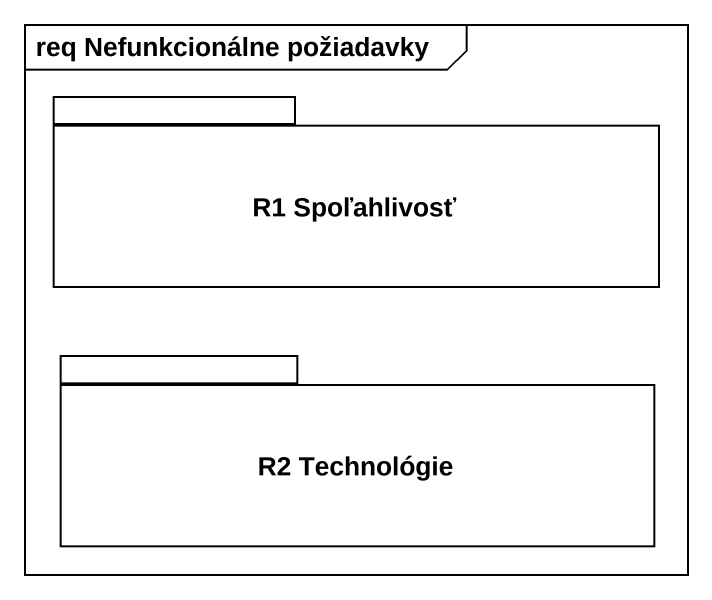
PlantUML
@startuml
mainframe req Nefunkcionálne požiadavky
package "R1 Spoľahlivosť" as R1_Spoľahlivosť {
}
package "R2 Technológie" as R2_Technológie {
}
@enduml
